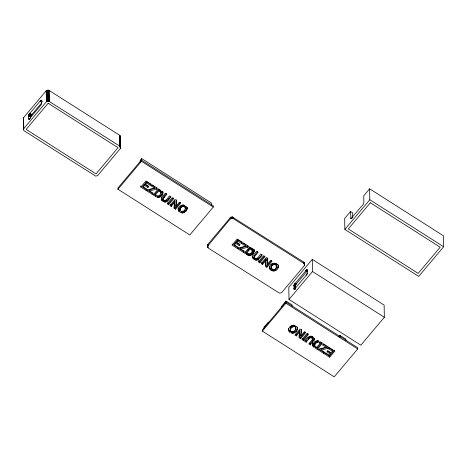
<?xml version="1.0" encoding="UTF-8"?>
<svg xmlns="http://www.w3.org/2000/svg" width="467" height="467" viewBox="0 0 467 467"><rect width="100%" height="100%" fill="white"/><g stroke="black" fill="none" stroke-linecap="round" stroke-linejoin="round"><path stroke-width="0.7" d="M120.492 147.934L119.745 146.142L48.772 101.146L46.391 101.759L23.776 128.629L23.642 130.065L24.156 130.813L95.741 176.141L97.603 175.621L120.2 148.734L120.288 136.422L119.552 135.196L48.889 90.289L47.295 90.23L45.988 91.03L23.759 117.433L23.35 118.536L23.578 119.394M163.076 199.356L163.701 197.99L166.859 194.231L165.376 193.285C163.713 195.171 158.914 199.123 162.913 201.353C166.439 203.968 169.194 199.111 170.998 196.87L169.515 195.924C167.904 197.062 166.118 202.264 163.438 199.981C161.786 197.453 165.201 195.294 166.41 193.525M257.638 251.637L254.515 255.431L254.445 257.761C256.92 260.726 259.337 255.303 260.767 254.007L262.25 254.953C260.446 257.194 257.691 262.051 254.165 259.436C250.166 257.206 254.964 253.254 256.628 251.374L258.111 252.314L254.533 256.652L254.445 257.761M304.426 265.058L304.233 263.954L303.433 263.084L232.706 218.27L231.118 218.398L230.114 219.099L207.692 246.039L207.833 247.422L208.632 248.292L279.359 293.107L280.947 292.978L281.945 292.278L303.959 266.102C304.782 264.952 304.747 263.02 303.661 262.051L232.368 217.009L230.307 217.669L207.908 244.299L207.599 245.385L207.978 247.673M314.373 339.375C312.692 333.088 306.323 337.069 304.659 341.295L306.142 342.241L306.118 341.027C307.204 337.804 313.392 333.21 312.37 339.597L308.792 343.928L310.281 344.874L314.087 340.192L314.355 338.161L310.257 343.659L310.281 344.874M312.37 339.597L312.441 337.267M28.487 118.84L28.452 115.892L29.31 114.018L40.174 101.053C42.894 97.44 41.942 105.139 40.255 105.916L29.783 118.379L28.878 119.132L28.487 118.84L29.485 119.476M294.052 288.664L294 284.835L307.21 269.132L307.292 273.995L294.087 289.698L294.052 288.664L295.051 289.301M350.536 211.487L350.904 218.679L363.192 204.394L363.875 202.62L363.746 195.778L369.613 188.796L443.457 235.8L443.65 246.745L418.701 276.411L344.856 229.408L344.664 218.463L350.536 211.487L352.532 212.754L352.626 218.107M179.918 209.671C180.046 207.844 182.002 205.965 183.899 206.548L184.833 205.433C181.254 203.139 175.755 208.912 179.439 211.843L180.379 210.728C178.505 208.323 181.593 203.933 184.43 205.591M276.085 263.516L275.145 264.631L275.127 263.417C265.098 264.725 276.429 275.834 276.517 264.69L276.575 266.785M271.245 268.181C270.632 265.437 275.209 262.886 276.54 265.91M297.327 329.714L297.461 327.706C298.057 331.109 293.971 334.483 290.824 332.726L291.758 331.617C294.292 332.311 296.481 329.177 295.646 326.847L295.272 328.686M295.704 328.943L295.716 327.274M294.064 288.483L295.062 289.12L295.016 286.347L295.874 284.473L307.519 270.691L306.521 270.06L306.142 270.405L307.14 271.041M185.095 206.227L185.148 207.955M186.963 209.455L187.098 207.447C187.693 210.856 183.584 214.248 180.437 212.479L181.371 211.37C183.729 212.036 185.895 209.269 185.341 207.033M276.592 265.116L276.137 266.523M294.362 325.604C292.214 324.763 289.236 327.776 290.737 329.766L289.803 330.875L289.826 332.09C286.096 329.171 291.642 323.374 295.214 325.68L294.286 326.789C292.155 326.059 289.271 329.025 290.76 330.98L289.826 332.09M174.127 207.044L174.921 200.88L171.266 205.229L171.29 206.443L169.924 205.573L175.072 199.462L176.602 200.436L175.796 206.478L179.392 202.205L180.752 203.075L175.61 209.193L174.144 208.259L174.127 207.044L175.586 207.973L175.61 209.193M174.144 208.259L174.921 200.88M265.466 264.445L265.816 261.707M265.997 260.335L266.172 258.963L262.518 263.312L262.542 264.526L261.176 263.657L266.324 257.545L267.854 258.52L267.048 264.561L270.638 260.294L272.004 261.158L266.861 267.276L265.396 266.348L266.172 258.963M301.402 329.369L300.713 336.065L304.367 331.722L305.727 332.586L300.585 338.703L299.049 337.729L299.837 330.467L296.247 334.74L296.265 335.954L294.905 335.084L300.048 328.972L301.507 329.9L300.713 336.065M176.491 199.888L175.796 206.478M267.743 257.977L267.048 264.561M299.119 335.837L299.388 333.823M299.569 332.481L299.837 330.467M162.785 193.764L162.855 191.879C163.468 195.083 159.743 198.539 156.667 197.074L157.636 195.924C161.459 197.267 161.004 187.302 162.878 193.093M254.106 249.962C253.809 252.583 250.907 254.976 248.257 254.124L248.275 255.338C251.52 256.336 254.877 252.77 254.083 249.547L254.036 251.847M312.802 345.487L312.849 343.181C312.312 344.448 313.293 348.831 314.84 346.024L314.822 344.809L313.882 345.924L313.9 347.139M278.215 267.538C279.313 262.273 270.556 261.555 269.582 266.534C268.449 271.823 277.24 272.524 278.215 267.538L278.35 265.536M120.247 137.269L120.288 136.422M30.472 118.542L30.495 116.943L31.499 115.016L41.703 102.874M296.125 284.134L295.068 283.568L294.373 284.701L294.023 285.716L295.016 286.399M307.274 273.113L306.224 275.261M252.127 251.841L252.343 249.506C253.26 252.559 249.063 255.747 246.774 252.863L246.751 251.643L250.114 247.656L251.118 248.292L251.135 249.506L252.028 248.45M314.84 346.024C313.497 343.916 315.803 340.595 318.237 341.062M314.513 345.171L315.972 342.93L318.021 342.241L318.99 341.091C316.498 339.842 313.643 342.013 312.867 344.401M295.138 286.464L295.051 288.571M157.005 196.041C159.475 196.858 162.008 194.827 162.767 192.55M160.858 192.544L160.934 191.079L160.957 192.299M297.304 328.494C296.434 330.928 293.533 332.825 291.011 331.623M186.946 208.235C186.117 210.413 183.77 212.228 181.371 211.644L181.394 212.859M278.198 266.324C277.316 268.747 274.415 270.673 271.893 269.471M211.522 205.451L211.475 203.017L141.624 158.558L140.158 160.304L140.188 162.125M141.413 160.088L117.935 188.008L117.953 189.228L189.8 234.959L213.285 207.039L213.261 205.819L141.413 160.088L141.437 161.308L117.953 189.228M144.49 184.08L144.513 185.294L147.911 187.46L147.887 186.24L144.49 184.08L143.165 185.65L143.188 186.87L147.058 189.333L146.136 190.431L140.836 187.057L145.978 180.945L151.11 184.208L150.199 185.288L146.498 182.936L146.475 181.721L150.176 184.074L150.199 185.288M146.475 181.721L145.383 183.017L145.406 184.232L148.804 186.397L147.911 187.46M143.188 186.87L144.513 185.294M145.406 184.232L146.498 182.936M156.498 189.211L156.474 187.997L149.44 189.678L149.463 190.892L156.498 189.211L157.361 188.183L152.014 184.786L151.104 185.866L154.624 188.108L154.606 186.893L151.67 185.025M154.624 188.108L147.689 189.765L146.778 190.845L152.224 194.307L153.129 193.227L149.463 190.892M158.862 189.567L155.505 193.56L155.523 194.78L156.527 195.416L155.634 196.479L153.211 194.937L158.354 188.82L160.776 190.361L159.883 191.423L158.879 190.787L158.862 189.567L159.866 190.209L159.883 191.423M155.523 194.78L158.879 190.787M170.548 196.158C168.99 200.028 163.625 203.244 161.29 198.259L161.313 199.473M168.587 204.721L173.73 198.609L172.282 197.681L167.133 203.799L168.587 204.721L168.569 203.507L173.245 197.95M171.29 206.443L174.944 202.1M175.586 207.973L180.262 202.415M235.742 242.163L235.759 243.377L239.162 245.543L239.139 244.329L235.742 242.163L234.416 243.739L234.44 244.953L238.31 247.417L237.388 248.514L232.087 245.14L237.23 239.028L242.361 242.291L241.451 243.377L237.75 241.019L237.726 239.804L241.427 242.157L241.451 243.377M237.726 239.804L236.635 241.1L236.652 242.315L240.056 244.48L239.162 245.543M234.44 244.953L235.759 243.377M236.652 242.315L237.75 241.019M247.749 247.294L247.726 246.08L240.692 247.761L240.715 248.981L247.749 247.294L248.607 246.272L243.266 242.869L242.355 243.949L245.875 246.191L245.858 244.977L242.922 243.109M245.875 246.191L238.941 247.849L238.03 248.929L243.476 252.39L244.381 251.316L240.715 248.981M246.774 252.863L250.131 248.87L250.114 247.656M247.779 253.499L246.885 254.562L246.868 253.347L245.047 252.192M247.919 255.157L248.888 254.007M252.069 250.224L253.009 249.109M261.777 254.27C260.341 258.52 253.791 261.432 252.513 255.653L252.565 257.562M259.839 262.81L264.982 256.692L263.534 255.764L258.385 261.882L259.839 262.81L259.815 261.59L264.497 256.033M262.542 264.526L266.196 260.183M266.861 267.276L266.838 266.062L271.514 260.498M271.631 268.817L270.691 269.926L270.673 268.712L271.607 267.597L271.222 266.966M271.689 270.562L272.623 269.453M276.149 265.262L277.083 264.153M312.283 259.372L288.799 287.293L289.015 299.452L360.863 345.183L384.341 317.262L384.131 305.103L312.283 259.372L312.493 271.531L289.015 299.452M344.856 229.408L369.806 199.742L369.613 188.796M292.062 306.089L292.044 304.875L286.055 301.063L281.654 306.294L281.671 307.514M285.833 301.991L262.349 329.906L262.372 331.121L334.22 376.857L357.704 348.942L357.681 347.722L285.833 301.991L285.857 303.206L262.372 331.121M296.265 335.954L299.855 331.687M300.585 338.703L300.561 337.489L305.243 331.926M303.375 340.478L308.518 334.366L307.07 333.438L301.921 339.556L303.375 340.478L303.357 339.264L308.033 333.701M306.142 342.241C307.566 340.939 309.989 335.522 312.464 338.487M320.128 343.385L316.772 347.378L315.768 346.736L314.875 347.798L317.297 349.345L322.446 343.227L320.023 341.686L319.13 342.749L320.128 343.385L320.111 342.171M317.297 349.345L317.28 348.125L321.956 342.568M323.111 344.109L326.17 346.053L326.194 347.267L319.159 348.954L318.296 349.976L323.643 353.379L324.553 352.293L321.027 350.052L321.01 348.837L327.945 347.185L327.968 348.4L321.027 350.052M327.968 348.4L328.873 347.32L323.433 343.858L322.522 344.932L326.194 347.267M338.844 336.672L339.941 335.364L345.93 339.176L345.948 340.39M330.251 353.933L329.159 355.229L325.458 352.871L324.547 353.957L329.679 357.22L334.821 351.108L329.521 347.734L328.593 348.831L332.469 351.295L331.144 352.871L327.746 350.705L326.853 351.768L330.251 353.933L330.233 352.713L327.396 350.91M329.679 357.22L329.655 356.006L334.331 350.448M295.156 288.425L294.076 288.81M306.521 270.06L307.216 270.019M248.275 255.338L244.463 253.021L249.606 246.903L253.184 249.238L254.13 251.176M369.806 199.742L443.65 246.745M350.653 218.171L351.651 218.807M141.437 161.308L213.285 207.039M312.493 271.531L384.341 317.262M40.956 100.236L41.954 100.866M40.769 100.387L41.767 101.024M40.571 100.58L41.569 101.216M306.691 269.944L307.689 270.58M40.518 100.644L42.012 101.596M40.372 100.802L41.872 101.753M306.334 270.212L307.333 270.848M40.174 101.053L41.668 102.004M306.083 270.469L307.082 271.099M305.943 270.627L306.936 271.263M305.739 270.872L306.737 271.508M250.131 248.87L251.911 250.049L252.39 251.077M29.9 113.265L31.896 114.538M29.701 113.493L31.698 114.765M29.555 113.674L31.552 114.946M29.503 113.744L31.499 115.016M295.465 283.09L296.463 283.726M29.31 114.018L31.301 115.285M295.267 283.317L296.265 283.954M29.123 114.298L31.12 115.571M28.954 114.59L30.95 115.863M141.402 186.216L146.113 189.217L146.136 190.431M147.362 190.011L152.201 193.093L152.224 194.307M153.795 194.109L155.61 195.264L155.634 196.479M167.6 202.894L168.569 203.507M170.362 204.651L171.266 205.229M232.064 243.926L237.364 247.3L237.388 248.514M238.614 248.094L243.453 251.176L243.476 252.39M258.368 260.668L259.815 261.59M261.608 262.734L262.518 263.312M265.373 265.128L266.838 266.062M294.875 283.843L295.874 284.473M28.802 114.876L30.799 116.149M294.689 284.123L295.687 284.759M28.68 115.162L30.67 116.429M294.525 284.415L295.518 285.051M28.575 115.425L30.571 116.697M294.373 284.701L295.372 285.337M28.499 115.67L30.495 116.943M294.245 284.981L295.243 285.617M28.452 115.892L30.448 117.159M294.14 285.249L295.138 285.886M294.064 285.495L295.062 286.131M294.006 285.903L295.004 286.534M294.023 286.049L295.021 286.685M28.499 118.659L29.497 119.295M294.07 288.769L295.074 289.441M285.857 303.206L357.704 348.942M329.13 347.968L332.446 350.081L332.469 351.295M295.337 334.162L296.247 334.74M299.032 336.509L300.561 337.489M302.388 338.645L303.357 339.264M304.636 340.081L306.118 341.027M309.271 343.029L310.257 343.659M314.857 346.584L317.28 348.125M318.868 349.141L323.619 352.165L323.643 353.379M324.524 352.737L329.655 356.006M269.482 268.111L269.401 266.108L269.634 267.486L270.673 268.712M178.149 208.025L178.388 209.403L179.9 210.979M312.756 343.852L313.053 345.037L313.882 345.924M288.6 330.262L288.513 328.278L288.758 329.638L290.27 331.22M295.739 328.488L295.278 327.431L296.212 326.316L297.251 327.542L297.485 328.92M254.422 256.546L254.69 258.064M163.059 198.142L163.17 198.463M179.894 208.457L179.97 208.877M185.358 208.247L184.897 207.179L185.831 206.07L186.882 207.307L187.121 208.667M304.391 263.277L304.274 265.606M314.495 343.957L314.519 344.307M339.941 335.364L339.976 337.186M317.998 341.027L318.021 342.241M317.694 340.974L317.718 342.194M317.14 341.05L317.163 342.264M316.568 341.284L316.591 342.504M315.949 341.716L315.972 342.93M315.423 342.253L315.441 343.473M315.301 342.404L315.324 343.619M314.758 343.187L314.776 344.407M314.682 344.652L314.7 345.866M314.583 343.584L314.6 344.804M314.25 338.557L314.273 339.772M314.063 338.978L314.087 340.192M313.701 345.79L313.719 347.01M313.293 345.387L313.316 346.602M313.053 345.037L313.071 346.251M312.826 340.606L312.849 341.821M312.884 344.664L312.902 345.878M312.557 337.588L312.563 339.141M312.195 336.964L312.213 338.178M312.335 341.19L312.353 342.41M311.816 336.672L311.833 337.886M311.384 336.444L311.401 337.664M310.975 336.333L310.993 337.553M310.59 336.339L310.613 337.553M310.228 336.45L310.251 337.67M309.784 336.748L309.808 337.962M308.687 337.974L308.71 339.188M304.326 263.003L304.373 265.338M304.215 262.74L304.233 263.954M304.064 262.489L304.087 263.703M303.877 262.261L303.9 263.476M303.661 262.051L303.678 263.265M297.409 326.923L297.426 328.138M296.347 330.122L296.37 331.337M295.535 328.196L295.558 329.416M295.465 326.468L295.488 327.682M294.846 331.424L294.864 332.638M294.263 325.575L294.286 326.789M293.906 325.476L293.93 326.69M294.023 331.786L294.047 333.006M293.439 325.446L293.457 326.661M293.165 331.967L293.183 333.181M292.955 325.511L292.972 326.731M292.47 325.68L292.488 326.894M292.459 331.996L292.482 333.216M291.998 325.948L292.021 327.163M291.741 331.885L291.764 333.099M291.542 326.316L291.566 327.53M291.104 326.783L291.122 327.997M290.725 327.285L290.748 328.505M290.462 327.776L290.486 328.99M290.521 329.504L290.538 330.718M290.311 328.243L290.369 330.338M289.604 330.729L289.622 331.944M289.096 330.198L289.12 331.418M288.758 329.638L288.775 330.858M286.055 301.063L286.084 302.885M278.285 264.766L278.373 266.75M276.347 264.31L276.365 265.53M276.4 266.038L276.423 267.252M275.734 269.249L275.758 270.463M274.783 263.318L274.806 264.532M274.917 269.622L274.935 270.837M274.316 263.289L274.333 264.503M274.041 269.809L274.065 271.029M273.825 263.353L273.849 264.567M273.341 263.516L273.358 264.736M273.341 269.844L273.358 271.058M272.868 263.785L272.891 264.999M272.623 269.728L272.646 270.948M272.413 264.153L272.43 265.367M271.969 264.62L271.992 265.834M271.59 265.128L271.613 266.342M271.327 265.618L271.35 266.832M271.397 267.346L271.42 268.56M271.181 266.085L271.169 267.754M270.481 268.572L270.504 269.786M269.979 268.046L269.996 269.261M269.634 267.486L269.657 268.7M268.467 323.217L268.443 322.002L264.042 327.233L264.059 328.453M258.251 258.309L258.274 259.524M257.848 258.59L257.866 259.804M257.445 258.794L257.463 260.008M256.681 258.975L256.704 260.195M255.875 258.94L255.898 260.16M255.029 258.689L255.052 259.909M254.515 255.431L254.533 256.652M254.322 255.893L254.328 257.44M253.774 251.269L253.797 252.484M253.441 251.847L253.458 253.067M253.359 257.626L253.383 258.841M253.056 252.361L253.079 253.581M252.921 252.507L252.945 253.721M252.828 257.002L252.845 258.216M252.53 252.927L252.548 254.141M252.285 250.23L252.303 251.444M251.97 253.4L251.993 254.62M251.38 253.785L251.404 255M250.761 254.071L250.779 255.291M249.909 254.299L249.927 255.513M249.074 254.317L249.098 255.531M248.432 249.652L248.456 250.867M233.284 217.26L233.307 218.474M232.992 217.143L233.015 218.358M232.683 217.056L232.706 218.27M232.368 217.009L232.385 218.223M232.041 216.997L232.064 218.212M231.72 217.021L231.737 218.241M231.404 217.085L231.422 218.299M231.095 217.184L231.118 218.398M230.809 217.313L230.832 218.527M230.546 217.476L230.564 218.69M230.307 217.669L230.324 218.883M207.908 244.299L207.926 245.514M207.809 246.208L207.833 247.422M207.768 244.556L207.792 245.77M207.675 244.825L207.722 247.16M185.971 209.876L185.994 211.096M185.271 206.607L185.323 208.702M184.483 211.166L184.506 212.38M183.875 205.328L183.899 206.548M183.665 211.533L183.683 212.754M183.537 205.235L183.554 206.449M183.064 205.206L183.082 206.42M182.79 211.726L182.813 212.94M182.574 205.27L182.597 206.484M182.089 205.433L182.112 206.653M182.089 211.761L182.112 212.975M181.616 205.702L181.64 206.916M181.161 206.07L181.184 207.284M180.717 206.537L180.741 207.751M180.344 207.039L180.361 208.259M180.081 207.529L180.099 208.749M179.929 208.002L179.993 210.097M179.421 210.629L179.439 211.843M179.229 210.489L179.252 211.703M178.727 209.963L178.75 211.177M178.388 209.403L178.406 210.617M178.207 208.807L178.231 210.027M168.412 198.703L168.429 199.923M166.999 200.22L167.023 201.44M166.596 200.506L166.614 201.721M166.194 200.711L166.211 201.925M165.429 200.892L165.452 202.106M164.623 200.857L164.647 202.077M164.273 196.07L164.291 197.29M163.777 200.606L163.8 201.82M163.263 197.348L163.281 198.568M163.071 197.81L163.193 199.678M162.732 191.067L162.755 192.281M162.528 193.18L162.545 194.4M162.189 193.764L162.207 194.978M162.107 199.543L162.131 200.757M161.804 194.278L161.827 195.498M161.576 198.919L161.594 200.133M161.278 194.844L161.302 196.058M161.36 197.173L161.384 198.393M161.092 191.423L161.051 193.361M160.718 195.317L160.741 196.531M160.128 195.696L160.152 196.916M159.51 195.988L159.527 197.208M158.657 196.216L158.681 197.43M157.823 196.233L157.846 197.448M141.624 158.558L141.659 160.379M140.812 185.843L140.836 187.057M120.217 136.148L120.433 148.208M120.107 135.885L120.34 148.477M119.961 135.634L120.147 146.58M119.774 135.401L119.966 146.346M119.552 135.196L119.745 146.142M49.181 90.405L49.374 101.351M48.889 90.289L49.076 101.228M48.58 90.201L48.772 101.146M48.259 90.154L48.451 101.1M47.938 90.143L48.124 101.088M47.611 90.166L47.803 101.111M47.295 90.23L47.488 101.176M46.992 90.329L47.185 101.269M46.706 90.458L46.893 101.403M46.437 90.621L46.63 101.567M46.198 90.814L46.391 101.759M23.583 117.684L23.776 128.629M23.455 117.958L23.648 128.904M23.379 118.244L23.543 129.482M48.177 103.242L26.164 129.417L96.015 173.882L118.028 147.706L48.177 103.242M370.331 202.76L348.318 228.935L418.175 273.393L440.188 247.218L370.331 202.76"/></g></svg>
